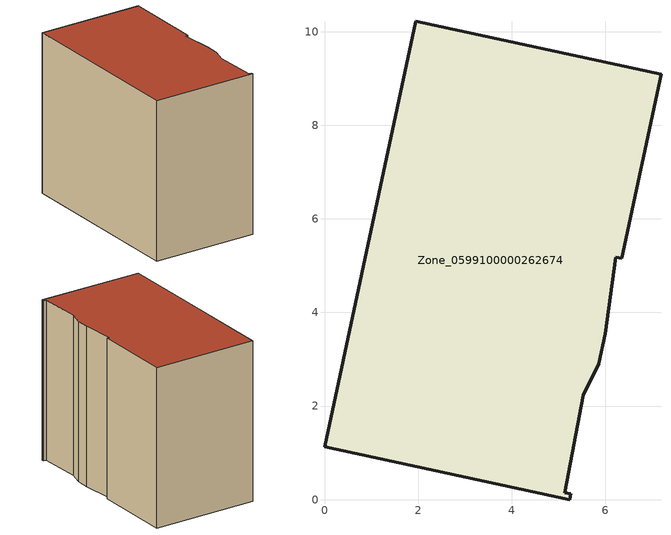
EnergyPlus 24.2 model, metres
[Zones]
Zone_0599100000262674
 floor ground (C_G): 5.53,2.23 5.14,0.15 5.27,0.12 5.24,0 0,1.13 1.95,10.22 7.19,9.09 6.35,5.16 6.23,5.18 6,3.55 5.86,2.91 z0
 wall outside (C_F): 6,3.55 6.23,5.18 6.35,5.16 7.19,9.09 1.95,10.22 0,1.13 5.24,0 5.27,0.12 5.14,0.15 5.53,2.23 5.86,2.91 6,3.55 z0:8.08
 roof outside (C_R): 5.14,0.15 5.53,2.23 5.86,2.91 6,3.55 6.23,5.18 6.35,5.16 7.19,9.09 1.95,10.22 0,1.13 5.24,0 5.27,0.12 z8.08
[BUILDING]
Pand.0599100000262674: North Axis=0; Terrain=City; Loads Convergence Tolerance Value=0.04; Temperature Convergence Tolerance Value=0.4; Solar Distribution=FullExterior; Maximum Number of Warmup Days=25; Minimum Number of Warmup Days=1
[Site:Location]
Rotterdam.The.Hague.AP_ZH_NLD Design_Conditions: Latitude=51.96; Longitude=4.45; Time Zone=1; Elevation=-4.5
[SITE:GROUNDTEMPERATURE:BUILDINGSURFACE]
18, 18, 18, 18, 18, 18, 18, 18, 18, 18, 18, 18
[MATERIAL] Thermal Absorptance=0.9; Solar Absorptance=0.7; Visible Absorptance=0.7
Name | Roughness | Thickness | Conductivity | Density | Specific Heat
G.TC.1975-1991 | MediumSmooth | 0.15 | 0.288461 | 540 | 1210
F.TC.1975-1991 | Rough | 0.3 | 0.230769 | 1920 | 840
R.TC.1975-1991 | MediumRough | 0.2 | 0.153846 | 1500 | 1000
[CONSTRUCTION]
C_G: G.TC.1975-1991
C_F: F.TC.1975-1991
C_R: R.TC.1975-1991
[ZONE]
Zone_0599100000262674: Type=1; Multiplier=1; Ceiling Height=Autocalculate; Volume=Autocalculate; Floor Area=autocalculate; Part of Total Floor Area=Yes
[ZONEINFILTRATION:DESIGNFLOWRATE]
Infil_Zone_0599100000262674: Zone or ZoneList or Space or SpaceList=Zone_0599100000262674; Schedule=AlwaysOn; Design Flow Rate Calculation Method=Flow/Area; Flow Rate per Floor Area=0.003; Constant Term Coefficient=1; Temperature Term Coefficient=0; Velocity Term Coefficient=0; Velocity Squared Term Coefficient=0
[HVACTEMPLATE:ZONE:IDEALLOADSAIRSYSTEM]
Zone_0599100000262674: Maximum Heating Supply Air Temperature=50; Minimum Cooling Supply Air Temperature=13; Maximum Heating Supply Air Humidity Ratio=0.0156; Minimum Cooling Supply Air Humidity Ratio=0.0077; Heating Limit=NoLimit; Cooling Limit=NoLimit; Dehumidification Control Type=ConstantSensibleHeatRatio; Cooling Sensible Heat Ratio=0.7; Dehumidification Setpoint=60; Humidification Control Type=None; Humidification Setpoint=30; Outdoor Air Method=None; Outdoor Air Flow Rate per Person=0.00944; Outdoor Air Flow Rate per Zone Floor Area=0; Outdoor Air Flow Rate per Zone=0; Demand Controlled Ventilation Type=None; Outdoor Air Economizer Type=NoEconomizer; Heat Recovery Type=None; Sensible Heat Recovery Effectiveness=0.7; Latent Heat Recovery Effectiveness=0.65
[ZONECONTROL:THERMOSTAT]
ThermostatControl_Zone_0599100000262674: Zone or ZoneList=Zone_0599100000262674; Control Type Schedule=DualSetpointControlType; Control 1=Thermostat_Zone_0599100000262674; Temperature Difference Between Cutout And Setpoint=0
[THERMOSTATSETPOINT:DUALSETPOINT]
Thermostat_Zone_0599100000262674: Heating Setpoint Temperature Schedule=HeatingSetpoint_Zone_0599100000262674; Cooling Setpoint Temperature Schedule=CoolingSetpoint_Zone_0599100000262674
[SCHEDULE:COMPACT]
HeatingSetpoint_Zone_0599100000262674: Through: 12/31, For: AllDays, Until: 24:00, 21
CoolingSetpoint_Zone_0599100000262674: Through: 12/31, For: AllDays, Until: 24:00, 24
DualSetpointControlType: Through: 12/31, For: AllDays, Until: 24:00, 4
AlwaysOn: Through: 12/31, For: AllDays, Until: 24:00, 1
